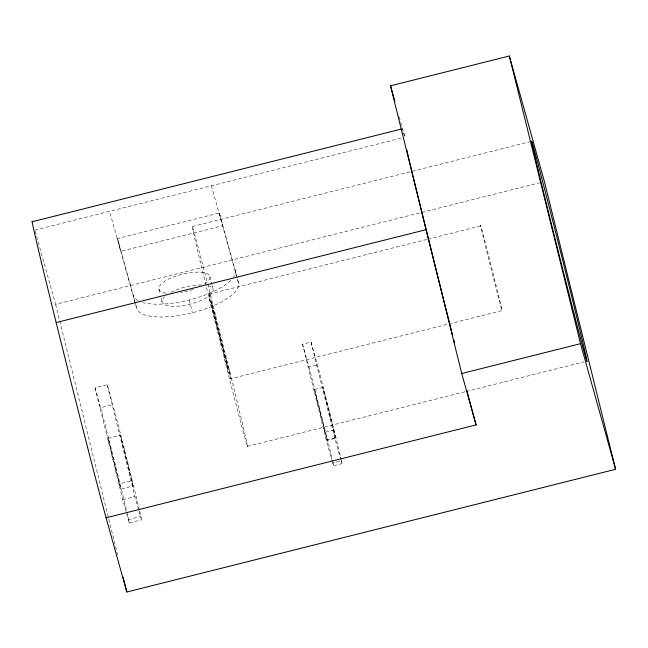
<?xml version="1.0" encoding="UTF-8"?>
<svg xmlns="http://www.w3.org/2000/svg" width="648" height="648" viewBox="0 0 648 648"><rect width="100%" height="100%" fill="white"/><g stroke="black" fill="none" stroke-linecap="round" stroke-linejoin="round"><path stroke-width="0.49" stroke-dasharray="3.24 2.43" d="M34.903 230.097L403.906 137.441M219.397 212.957L222.564 225.739L120.731 251.311L117.572 238.521L219.397 212.957L238.505 282.836A52.496 17.78 -13.9 0 1 192.367 312.749A52.496 17.78 -13.9 0 1 136.671 308.399L109.577 211.345M192.334 226.492L529.805 141.758M35.17 231.061L55.623 304.317L539.492 182.825M209.247 294.079L426.878 239.436M427.858 239.193L480.792 225.901M139.636 511.021A61.244 0.583 75.9 0 1 140.511 516.586L128.296 519.655L122.715 499.673L95.029 387.788L107.244 384.726L112.825 404.708A61.244 0.583 75.9 0 1 125.445 453.398A61.244 0.583 75.9 0 1 139.409 510.081M332.375 461.967L326.26 440.081L302.535 344.177L311.016 342.047L317.39 364.889A52.496 0.494 75.9 0 1 329.135 410.306A52.496 0.494 75.9 0 1 341.034 458.849M95.029 387.788L100.61 407.77L112.825 404.708M230.445 378.805A43.821 0.413 75.9 0 0 215.671 318.249A43.821 0.413 75.9 0 0 213.427 312.271A43.821 0.413 75.9 0 0 230.445 378.805L448.076 324.162M449.056 323.919L501.998 310.627A43.821 0.413 75.9 0 0 487.215 250.071A43.821 0.413 75.9 0 0 484.971 244.094A43.821 0.413 75.9 0 0 501.998 310.627M302.535 344.177L308.91 367.019L317.39 364.889M108.103 438.34L120.317 435.27L127.445 462.713L133.018 486.024L120.803 489.086L108.103 438.34L120.803 489.086M314.377 389.513L322.866 387.383L329.419 412.46L335.656 438.291L327.167 440.421L314.377 389.513L327.167 440.421M247.366 446.399L465.151 391.716M466.131 391.473L583.848 361.916M128.296 519.655A61.244 0.583 75.9 0 0 120.026 483.7L132.249 480.63M325.555 432.095L334.044 429.964M326.26 440.081L334.749 437.951L341.123 460.785L332.643 462.915A52.496 0.494 75.9 0 0 332.789 462.056M122.715 499.673L134.938 496.603L140.511 516.586M333.469 465.718L341.958 463.587M129.268 522.92L141.483 519.85M335.656 438.291L322.866 387.383M133.018 486.024L120.317 435.27M399.192 116.843L404.879 137.198A157.488 1.49 75.9 0 0 402.53 129.219M211.402 185.774L237.176 278.073M237.443 279.029L238.505 282.836M209.49 299.336L230.21 373.556M117.572 238.521L135.319 302.924M311.016 342.047L334.749 437.951M209.879 276.437L211.912 284.658M212.139 285.574L213.046 289.227M189.208 299.959L192.367 312.749M158.971 289.227L160.323 294.702M161.231 298.355L162.13 302.009M135.545 303.831L136.671 308.399M107.244 384.726L134.938 496.603M55.623 304.317L59.511 320.023M59.754 321.003L117.588 554.704M235.337 270.046A52.496 17.78 -13.9 0 1 233.572 277.19M230.907 280.325A52.496 17.78 -13.9 0 1 142.722 302.47M137.943 300.551A52.496 17.78 -13.9 0 1 133.512 295.618M166.147 293.188A26.252 8.886 -13.9 0 1 165.92 280.56A26.252 8.886 -13.9 0 1 201.415 272.314A26.252 8.886 -13.9 0 1 204.12 284.367M193.323 289.445A26.252 8.886 -13.9 0 1 181.084 292.604M208.437 285.8A26.252 8.886 -13.9 0 1 189.977 304.179A26.252 8.886 -13.9 0 1 164.349 296.873M171.032 292.264A26.252 8.886 -13.9 0 1 202.127 284.95M100.61 407.77A61.244 0.583 75.9 0 1 120.026 483.7M341.277 459.926A52.496 0.494 75.9 0 1 341.123 460.785M308.91 367.019A52.496 0.494 75.9 0 1 320.647 412.444A52.496 0.494 75.9 0 1 332.546 460.979M207.684 284.099A113.748 1.077 75.9 0 1 247.504 446.731A113.748 1.077 75.9 0 1 204.525 279.175A113.748 1.077 75.9 0 1 207.425 283.087M211.936 304.479L211.386 302.608L228.315 370.275L211.936 304.479"/><path stroke-width="0.97" d="M106.094 517.793L476.078 424.902L461.732 373.515L390.533 85.811L509.336 55.987L544.401 181.594L615.6 469.29L126.822 592.013L106.094 517.793A157.488 1.49 75.9 0 1 60.92 341.78A157.488 1.49 75.9 0 1 32.4 221.697L401.396 129.049M56.149 322.558L426.133 229.667M461.732 373.515L580.527 343.683L615.6 469.29M390.533 85.811L394.867 101.331M509.336 55.987L580.527 343.683M123.177 577.287L126.822 592.013M476.078 424.902A157.488 1.49 75.9 0 1 466.844 390.347M454.556 342.735A157.488 1.49 75.9 0 1 453.843 339.916M452.62 335.146A157.488 1.49 75.9 0 1 451.883 332.246M451.389 330.302A157.488 1.49 75.9 0 1 406.75 149.826M542.619 188.487A113.748 1.077 75.9 0 0 586.796 361.179A113.748 1.077 75.9 0 0 548.427 203.999A113.748 1.077 75.9 0 0 542.619 188.487"/></g></svg>
